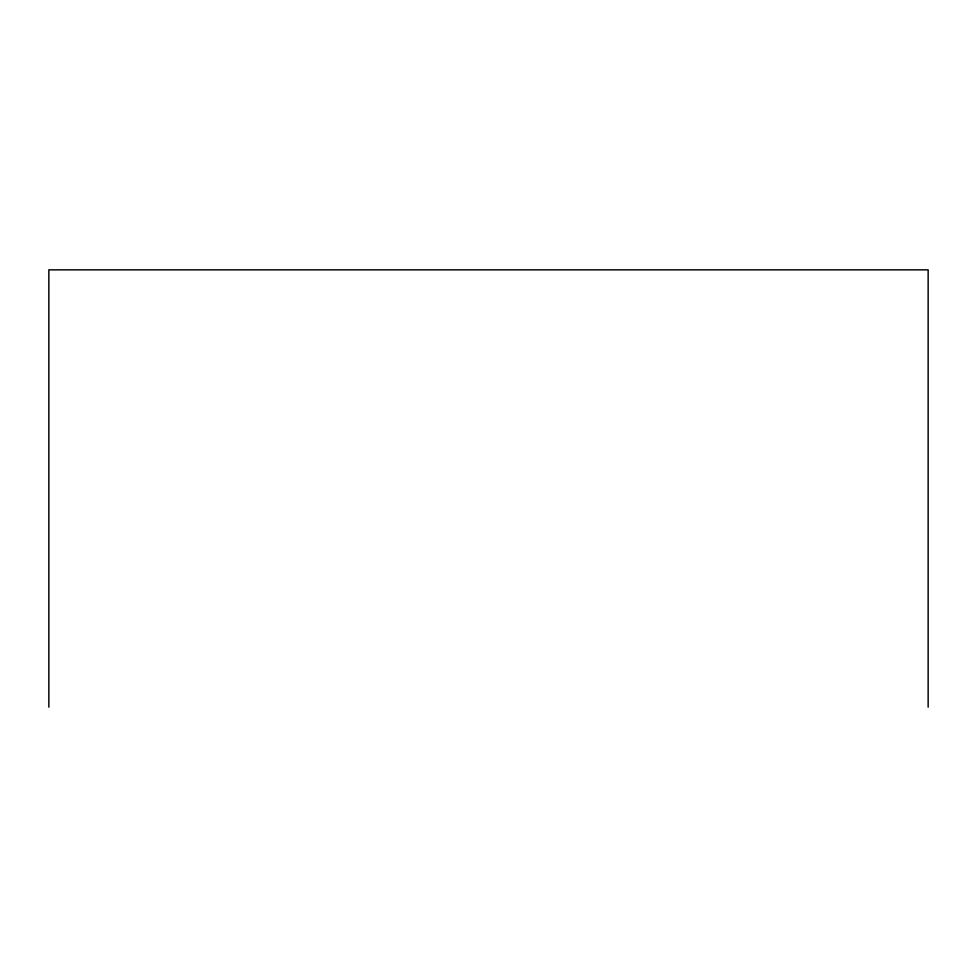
<?xml version="1.0" encoding="UTF-8"?>
<svg xmlns="http://www.w3.org/2000/svg" width="977" height="977" viewBox="0 0 977 977"><rect width="100%" height="100%" fill="white"/><g stroke="black" fill="none" stroke-linecap="round" stroke-linejoin="round"><path stroke-width="1.47" d="M928.15 707.153L928.15 269.847L48.85 269.847L48.85 707.153"/></g></svg>
